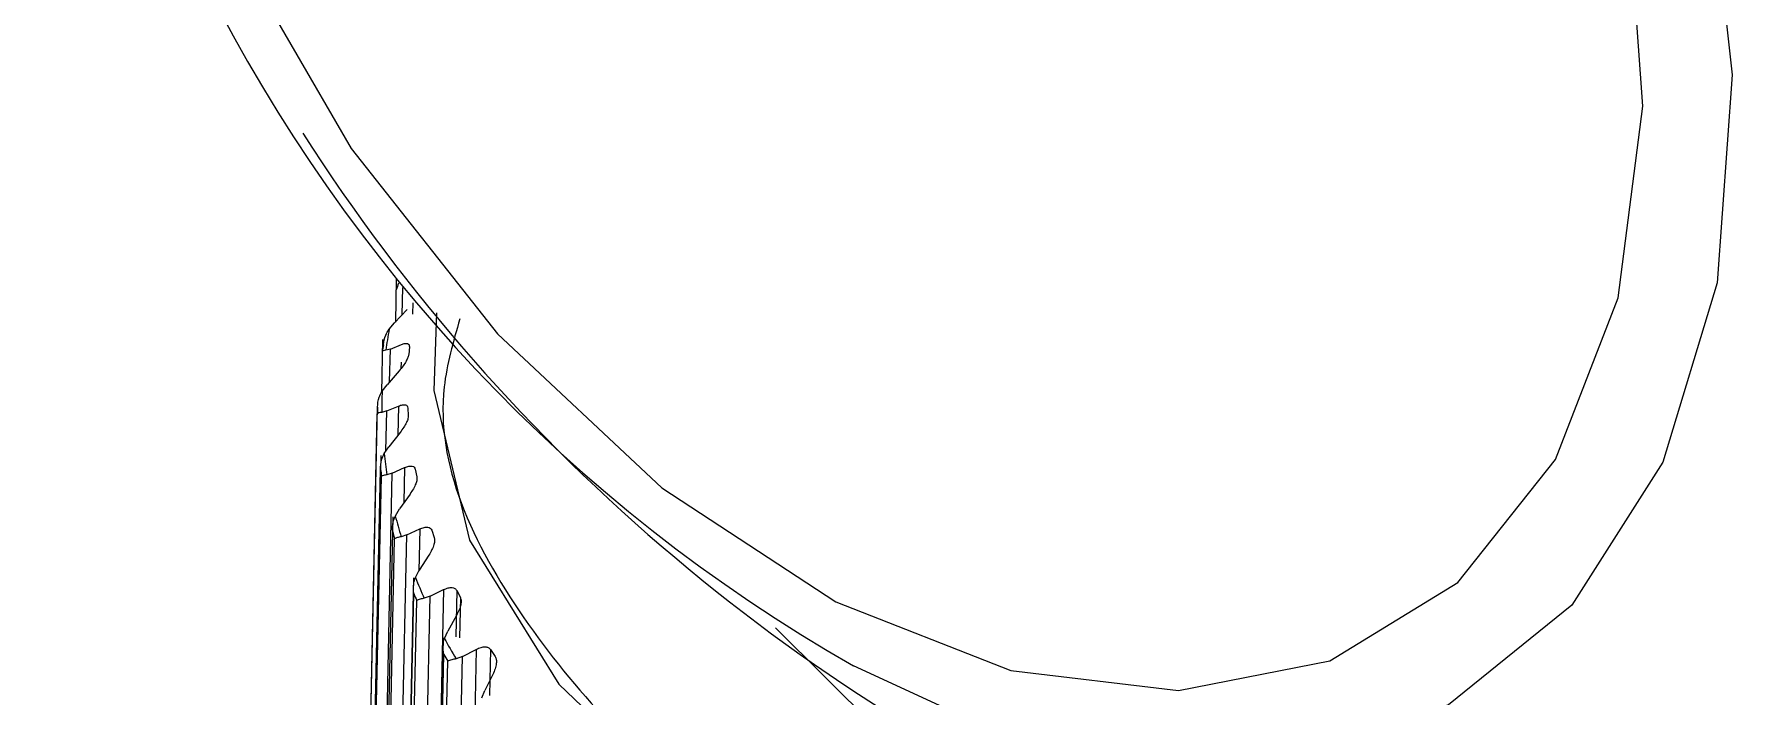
# Model space of a CAD drawing. Header units: millimetres. Extents: x 0 to 279, y 0 to 216.
# Drawn here: x 101.48 to 103.998, y 50.326 to 51.307 of the extents above; entities that cross this region are included whole.
import ezdxf

# ---------------------------------------------------------------- set-up
doc = ezdxf.new("R2010")
doc.units = ezdxf.units.MM

msp = doc.modelspace()

# ---------------------------------------------------------------- linework, layer by layer
at = {"color": 7, "linetype": 'Continuous', "lineweight": 25}
for p, q in [((102.0162, 50.9443), (102.0149, 50.8802)), ((102.0321, 50.8986), (102.0136, 50.8789)), ((102.0056, 50.8695), (102.0136, 50.8789)), ((101.9958, 50.8543), (101.9941, 50.7753)), ((102.0074, 50.8402), (102.0006, 50.8384)), ((102.0074, 50.8402), (102.0238, 50.8468)), ((102.0356, 50.8433), (102.0346, 50.8323)), ((102.0203, 50.8078), (102.0027, 50.7874)), ((101.9953, 50.7777), (102.0027, 50.7874)), ((101.9641, 49.6213), (101.9881, 50.744)), ((101.9643, 49.6316), (101.9883, 50.7543)), ((102.0021, 50.7484), (101.9948, 50.7463)), ((102.0021, 50.7484), (102.0196, 50.7557)), ((102.0334, 50.7527), (102.034, 50.7417)), ((102.0218, 50.7166), (102.0052, 50.6954)), ((101.9983, 50.6854), (102.0052, 50.6954)), ((101.9932, 50.6823), (101.9684, 49.521)), ((102.0103, 50.6564), (102.0286, 50.6645)), ((101.9689, 49.5388), (101.9929, 50.6617)), ((101.9702, 49.5285), (101.9942, 50.6514)), ((101.9855, 49.4955), (102.0103, 50.6564)), ((102.0103, 50.6564), (102.0024, 50.654)), ((102.0444, 50.662), (102.0467, 50.651)), ((102.0366, 50.6254), (102.021, 50.6035)), ((102.011, 50.5914), (101.9861, 49.4298)), ((102.0148, 50.5932), (102.021, 50.6035)), ((101.9869, 49.4463), (102.0109, 50.5693)), ((102.0069, 49.4036), (102.0318, 50.5648)), ((102.0318, 50.5648), (102.0234, 50.562)), ((102.0318, 50.5648), (102.0509, 50.5736)), ((102.0686, 50.5718), (102.0724, 50.5609)), ((101.9897, 49.4361), (102.0137, 50.5591)), ((102.0445, 50.5018), (102.0501, 50.5124)), ((102.0645, 50.5349), (102.0501, 50.5124)), ((102.0418, 50.5012), (102.0169, 49.3395)), ((102.0182, 49.3545), (102.0422, 50.4778)), ((102.0225, 49.3444), (102.0465, 50.4676)), ((102.0415, 49.3127), (102.0664, 50.474)), ((102.0664, 50.474), (102.0576, 50.471)), ((102.0863, 50.4837), (102.0607, 49.2938)), ((102.0664, 50.474), (102.0863, 50.4837)), ((102.1057, 50.4827), (102.1111, 50.4719)), ((102.1054, 50.4456), (102.0923, 50.4224)), ((102.0857, 50.4123), (102.0607, 49.2504)), ((102.0874, 50.4116), (102.0923, 50.4224)), ((102.0626, 49.2641), (102.0867, 50.3875)), ((102.1345, 50.3953), (102.1089, 49.2053)), ((102.1141, 50.3848), (102.1345, 50.3953)), ((102.1556, 50.3951), (102.1626, 50.3846)), ((102.0683, 49.2542), (102.0925, 50.3776)), ((102.0891, 49.2233), (102.1141, 50.3848)), ((102.1141, 50.3848), (102.1049, 50.3814)), ((102.1591, 50.358), (102.1474, 50.3343)), ((102.1431, 50.3233), (102.1474, 50.3343))]:
    msp.add_line(p, q, dxfattribs=at)
at = {"color": 8, "linetype": 'Continuous', "lineweight": 25}
for p, q in [((102.0251, 50.8911), (102.0259, 50.9312)), ((102.0406, 50.9087), (102.0402, 50.8919)), ((102.0063, 50.7915), (102.0074, 50.8402)), ((102.0232, 50.8209), (102.023, 50.8112)), ((102.0009, 50.6891), (102.0021, 50.7484)), ((102.0196, 50.7557), (102.0186, 50.7125)), ((102.0286, 50.6645), (102.0275, 50.6127)), ((102.0509, 50.5736), (102.0496, 50.5113)), ((102.1057, 50.4827), (102.1042, 50.4137)), ((102.1111, 50.4719), (102.1099, 50.4124)), ((102.1556, 50.3951), (102.1542, 50.3271))]:
    msp.add_line(p, q, dxfattribs=at)
at = {"color": 8, "linetype": 'Continuous', "lineweight": 25, "flags": 128}
for points in [[(102.7616, 53.2887), (103.0329, 53.113), (103.2901, 52.8769), (103.5212, 52.5915), (103.7152, 52.2702), (103.863, 51.9281), (103.9577, 51.5813), (103.9947, 51.2462), (103.9725, 50.9385), (103.8921, 50.6725), (103.7574, 50.4608), (103.5747, 50.3132), (103.3527, 50.2365), (103.1018, 50.2342), (102.8337, 50.3062), (102.6936, 50.371)], [(102.0758, 50.8936), (102.0716, 50.7786), (102.1248, 50.557), (102.2569, 50.3437), (102.4628, 50.1468), (102.7347, 49.9742), (103.0622, 49.8323), (103.4328, 49.7268), (103.8319, 49.6619), (104.2443, 49.6399), (104.6539, 49.6619), (105.0448, 49.7268), (105.4019, 49.8323), (105.7114, 49.9742), (105.9613, 50.1468), (106.1421, 50.3437), (106.247, 50.557), (106.2724, 50.7716)]]:
    msp.add_lwpolyline(points, dxfattribs=at)
at = {"color": 7, "linetype": 'Continuous', "lineweight": 25, "flags": 128}
for points in [[(102.6671, 50.4656), (102.9266, 50.3637), (103.1747, 50.3341), (103.3991, 50.3784), (103.5885, 50.4945), (103.7333, 50.6767), (103.8262, 50.9158), (103.8624, 51.2), (103.8401, 51.515)], [(101.7705, 51.446), (101.9496, 51.1375), (102.1662, 50.8625), (102.4094, 50.6347), (102.6671, 50.4656)], [(102.9784, 50.1159), (102.7245, 50.2815), (102.5777, 50.4272)]]:
    msp.add_lwpolyline(points, dxfattribs=at)
at = {"color": 7, "linetype": 'Continuous', "lineweight": 25}
for centre, radius, start, end in [((103.879, 52.4572), 2.3995, 172.8751, 240.3932), ((104.2233, 52.6604), 2.7844, 212.6057, 247.1266), ((102.6758, 50.7285), 0.689, 162.3181, 163.1957), ((102.6408, 50.7511), 0.6461, 169.4395, 172.2369), ((102.636, 50.7382), 0.648, 170.3803, 171.2947), ((102.6288, 50.7525), 0.6341, 177.7249, 180.5584), ((102.624, 50.7396), 0.6359, 178.6775, 179.6038), ((102.6453, 50.7538), 0.6506, 186.0352, 188.8213), ((102.6405, 50.7409), 0.6524, 186.9716, 187.8823), ((102.6897, 50.7631), 0.696, 194.1296, 196.7937), ((102.685, 50.7503), 0.698, 195.0247, 195.8955), ((102.7604, 50.7882), 0.7711, 201.8073, 204.2962), ((102.7559, 50.7755), 0.7733, 202.6433, 203.4569), ((102.8546, 50.8358), 0.8767, 208.9358, 211.2211), ((102.8504, 50.8232), 0.8792, 209.7032, 210.4502)]:
    msp.add_arc(centre, radius, start, end, dxfattribs=at)
for points, knots in [([(101.9971, 50.8465), (101.9979, 50.8514), (101.9992, 50.8596), (102.0038, 50.8666), (102.0056, 50.8695)], [0, 0, 0, 0, 0.593636, 1, 1, 1, 1]), ([(102.0238, 50.8468), (102.0256, 50.8475), (102.0292, 50.8488), (102.033, 50.8485), (102.0354, 50.8469), (102.0355, 50.8445), (102.0356, 50.8433)], [0, 0, 0, 0, 0.28775, 0.55422, 0.783666, 1, 1, 1, 1]), ([(102.0006, 50.8384), (101.9992, 50.8382), (101.9957, 50.8377), (101.9956, 50.8368), (101.9955, 50.8363)], [0, 0, 0, 0, 0.406364, 1, 1, 1, 1]), ([(102.0346, 50.8323), (102.0343, 50.8309), (102.0337, 50.8279), (102.0307, 50.8219), (102.0263, 50.815), (102.0224, 50.8103), (102.0203, 50.8078)], [0, 0, 0, 0, 0.216357, 0.445782, 0.71228, 1, 1, 1, 1]), ([(101.9883, 50.7543), (101.9887, 50.7592), (101.9895, 50.7675), (101.9936, 50.7747), (101.9953, 50.7777)], [0, 0, 0, 0, 0.593636, 1, 1, 1, 1]), ([(101.9948, 50.7463), (101.9932, 50.7461), (101.9892, 50.7455), (101.9885, 50.7445), (101.9881, 50.744)], [0, 0, 0, 0, 0.406364, 1, 1, 1, 1]), ([(102.0196, 50.7557), (102.0216, 50.7565), (102.0254, 50.7579), (102.0298, 50.7578), (102.0327, 50.7563), (102.0332, 50.7539), (102.0334, 50.7527)], [0, 0, 0, 0, 0.28775, 0.55422, 0.783666, 1, 1, 1, 1]), ([(102.034, 50.7417), (102.034, 50.7402), (102.0338, 50.7372), (102.0313, 50.7311), (102.0274, 50.7241), (102.0237, 50.7192), (102.0218, 50.7166)], [0, 0, 0, 0, 0.2163567, 0.4457821, 0.7122805, 1, 1, 1, 1]), ([(101.9929, 50.6617), (101.993, 50.6666), (101.9933, 50.6749), (101.9969, 50.6824), (101.9983, 50.6854)], [0, 0, 0, 0, 0.5936359, 1, 1, 1, 1]), ([(102.0286, 50.6645), (102.0307, 50.6653), (102.0348, 50.6669), (102.0397, 50.667), (102.0431, 50.6656), (102.044, 50.6632), (102.0444, 50.662)], [0, 0, 0, 0, 0.2877497, 0.5542199, 0.7836665, 1, 1, 1, 1]), ([(102.0024, 50.654), (102.0006, 50.6537), (101.9961, 50.6529), (101.9949, 50.652), (101.9942, 50.6514)], [0, 0, 0, 0, 0.406364, 1, 1, 1, 1]), ([(102.0467, 50.651), (102.0468, 50.6496), (102.047, 50.6466), (102.0451, 50.6403), (102.0417, 50.6331), (102.0383, 50.6281), (102.0366, 50.6254)], [0, 0, 0, 0, 0.216357, 0.445782, 0.71228, 1, 1, 1, 1]), ([(102.0109, 50.5693), (102.0107, 50.5743), (102.0104, 50.5826), (102.0135, 50.5902), (102.0148, 50.5932)], [0, 0, 0, 0, 0.5936359, 1, 1, 1, 1]), ([(102.0509, 50.5736), (102.0531, 50.5745), (102.0574, 50.5763), (102.0627, 50.5766), (102.0667, 50.5753), (102.068, 50.573), (102.0686, 50.5718)], [0, 0, 0, 0, 0.28775, 0.55422, 0.783666, 1, 1, 1, 1]), ([(102.0234, 50.562), (102.0214, 50.5617), (102.0165, 50.5607), (102.0147, 50.5597), (102.0137, 50.5591)], [0, 0, 0, 0, 0.406364, 1, 1, 1, 1]), ([(102.0724, 50.5609), (102.0727, 50.5595), (102.0733, 50.5565), (102.072, 50.5502), (102.0692, 50.5428), (102.0661, 50.5376), (102.0645, 50.5349)], [0, 0, 0, 0, 0.216357, 0.445782, 0.71228, 1, 1, 1, 1]), ([(102.0422, 50.4778), (102.0417, 50.4827), (102.0409, 50.491), (102.0435, 50.4987), (102.0445, 50.5018)], [0, 0, 0, 0, 0.593636, 1, 1, 1, 1]), ([(102.0863, 50.4837), (102.0886, 50.4847), (102.0931, 50.4866), (102.0988, 50.4872), (102.1033, 50.4861), (102.1049, 50.4838), (102.1057, 50.4827)], [0, 0, 0, 0, 0.28775, 0.55422, 0.783666, 1, 1, 1, 1]), ([(102.0576, 50.471), (102.0555, 50.4705), (102.0501, 50.4693), (102.0479, 50.4683), (102.0465, 50.4676)], [0, 0, 0, 0, 0.406364, 1, 1, 1, 1]), ([(102.1111, 50.4719), (102.1116, 50.4705), (102.1126, 50.4675), (102.1119, 50.4612), (102.1096, 50.4537), (102.1068, 50.4484), (102.1054, 50.4456)], [0, 0, 0, 0, 0.216357, 0.445782, 0.71228, 1, 1, 1, 1]), ([(102.0867, 50.3875), (102.0859, 50.3924), (102.0846, 50.4007), (102.0866, 50.4085), (102.0874, 50.4116)], [0, 0, 0, 0, 0.593636, 1, 1, 1, 1]), ([(102.1345, 50.3953), (102.1369, 50.3964), (102.1416, 50.3985), (102.1477, 50.3993), (102.1527, 50.3984), (102.1547, 50.3962), (102.1556, 50.3951)], [0, 0, 0, 0, 0.28775, 0.55422, 0.783666, 1, 1, 1, 1]), ([(102.1049, 50.3814), (102.1026, 50.3808), (102.0969, 50.3794), (102.0941, 50.3783), (102.0925, 50.3776)], [0, 0, 0, 0, 0.406364, 1, 1, 1, 1]), ([(102.1626, 50.3846), (102.1632, 50.3831), (102.1646, 50.3802), (102.1645, 50.3738), (102.1628, 50.3663), (102.1604, 50.3608), (102.1591, 50.358)], [0, 0, 0, 0, 0.216357, 0.445782, 0.71228, 1, 1, 1, 1])]:
    msp.add_open_spline(points, degree=3, knots=knots, dxfattribs=at)
at = {"color": 8, "linetype": 'Continuous', "lineweight": 25}
msp.add_open_spline([(102.1103, 50.8847), (102.1006, 50.8512), (102.0582, 50.704), (102.1808, 50.441), (102.4584, 50.1424), (102.8796, 49.902), (103.4076, 49.729), (104.0291, 49.6414), (104.6706, 49.6605), (105.2575, 49.7752), (105.5563, 49.9172), (105.7002, 49.9855)], degree=3, knots=[0, 0, 0, 0, 0.037101, 0.16301, 0.283251, 0.394859, 0.512164, 0.636768, 0.76334, 0.886037, 1, 1, 1, 1], dxfattribs=at)

doc.saveas('drawing.dxf')
